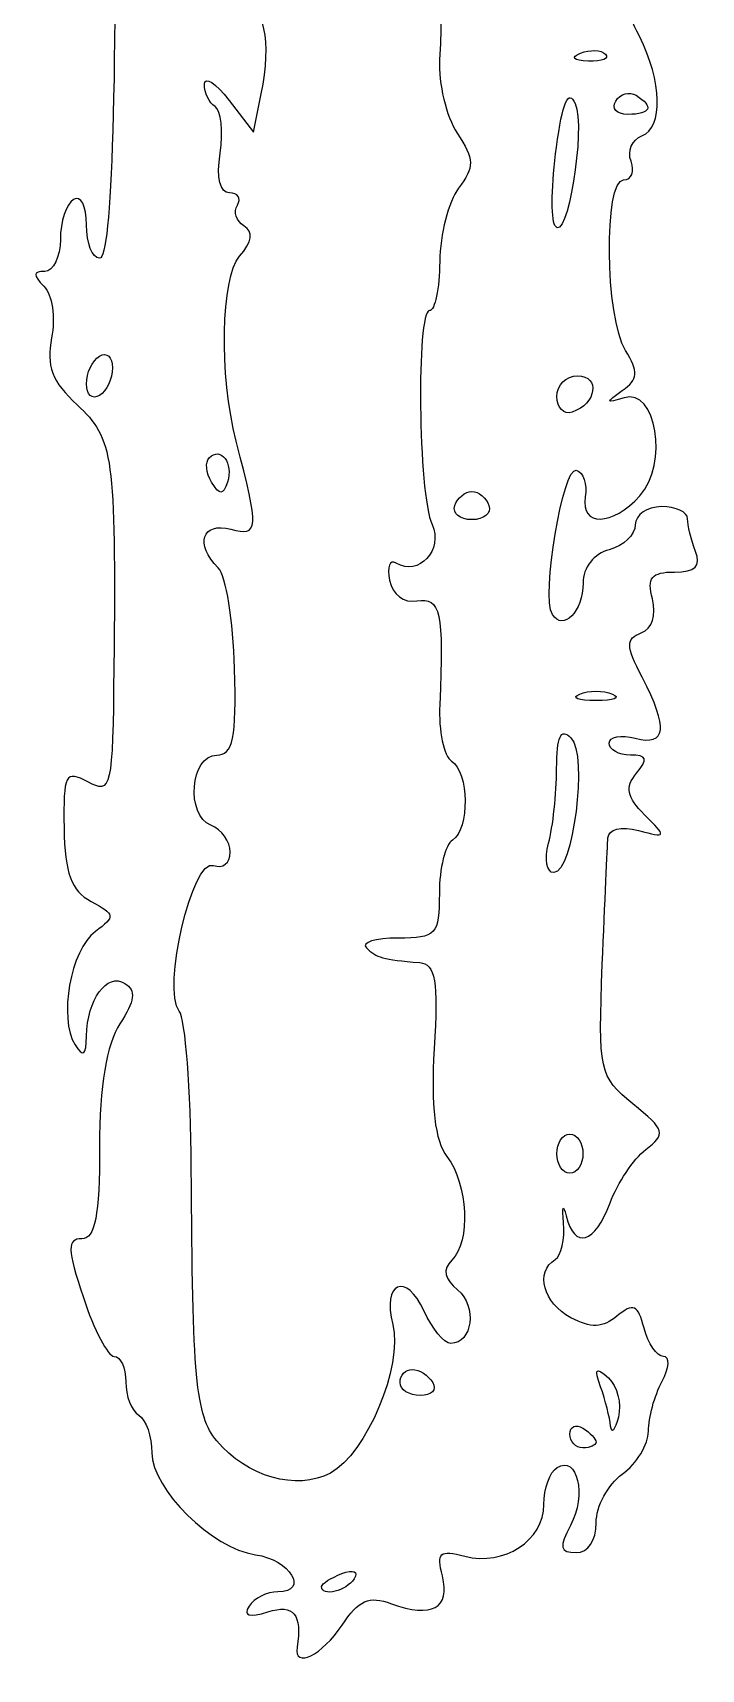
# Model space of a CAD drawing. Extents: x -171 to 832, y -60 to 309.
# Drawn here: x 155.82 to 160.18, y 137.93 to 148.6 of the extents above; entities that cross this region are included whole.
import ezdxf

# ---------------------------------------------------------------- set-up
doc = ezdxf.new("R2010")
doc.units = 0
doc.layers.add('Mobo_Pics_Outline', color=7, linetype='CONTINUOUS')

msp = doc.modelspace()

# ---------------------------------------------------------------- linework, layer by layer
at = {"layer": 'Mobo_Pics_Outline', "color": 1}
for points in [[(159.389314, 148.46701)], [(159.619266, 148.154542)], [(159.222682, 147.343442)], [(156.166044, 146.31046)], [(159.234809, 146.228057)], [(158.569203, 145.516995)], [(159.383985, 144.288405)], [(159.181081, 143.315578)], [(159.234738, 141.291108)], [(158.211822, 139.79937)], [(159.585608, 139.515355)], [(159.320001, 139.463425)], [(157.700375, 138.468903)]]:
    msp.add_lwpolyline(points, close=True, dxfattribs=at)
for points in [[(157.096451, 148.159278), (157.255078, 147.952916), (157.30647, 148.201883)], [(156.982924, 145.6693), (156.982924, 145.66964)]]:
    msp.add_lwpolyline(points, dxfattribs=at)
for points in [[(156.348079, 150.368915), (156.367922, 148.273197), (156.333906, 147.129664), (156.251673, 147.129664)], [(158.276537, 149.092052), (158.477655, 149.09009), (158.502146, 149.00568), (158.470058, 148.425105)], [(159.773593, 148.576901), (159.67781, 148.765036), (159.686314, 148.799023), (159.851319, 148.887334)], [(157.30647, 148.201883), (157.377166, 148.54433), (157.324895, 148.791826), (157.181661, 148.791826)], [(159.790034, 147.927798), (159.93032, 147.981628), (159.922695, 148.284175), (159.773593, 148.576901)], [(159.44082, 148.415505), (159.341522, 148.419473), (159.321311, 148.439883), (159.389314, 148.46701)], [(159.389314, 148.467095), (159.450854, 148.491757), (159.524385, 148.488639), (159.552703, 148.460292)], [(159.552703, 148.460292), (159.581049, 148.431946), (159.530593, 148.41182), (159.44082, 148.415505)], [(158.470058, 148.425105), (158.461554, 148.270305), (158.513088, 148.054246), (158.584691, 147.944964)], [(157.005062, 148.118686), (156.966001, 148.14278), (156.934877, 148.208289), (156.935925, 148.264103)], [(156.935925, 148.264103), (156.936949, 148.319946), (157.009201, 148.27289), (157.096451, 148.159278)], [(159.232093, 147.854903), (159.271948, 148.145873), (159.310726, 148.236026), (159.354266, 148.139002)], [(159.619266, 148.154542), (159.648718, 148.202192), (159.708501, 148.219115), (159.752154, 148.192129)], [(157.038001, 147.815305), (157.058977, 147.958029), (157.044237, 148.094546), (157.005062, 148.118686)], [(159.354266, 148.139002), (159.42604, 147.979071), (159.298934, 147.210616), (159.222682, 147.343442)], [(159.698608, 148.067915), (159.625502, 148.067915), (159.589814, 148.106891), (159.619266, 148.154542)], [(159.752154, 148.192129), (159.870387, 148.119052), (159.848334, 148.067915), (159.698608, 148.067915)], [(158.584691, 147.944964), (158.697425, 147.77293), (158.698701, 147.724939), (158.594329, 147.587093)], [(159.718856, 147.761886), (159.693344, 147.82833), (159.725375, 147.902995), (159.790034, 147.927798)], [(157.099853, 147.555821), (157.03698, 147.555821), (157.01402, 147.652029), (157.038001, 147.815305)], [(159.222739, 147.343442), (159.19581, 147.390327), (159.200062, 147.620472), (159.232093, 147.854903)], [(159.670865, 147.641073), (159.722768, 147.641073), (159.744368, 147.695442), (159.718856, 147.761886)], [(158.594329, 147.587093), (158.528027, 147.499531), (158.472553, 147.284061), (158.47105, 147.108248)], [(159.683054, 146.52915), (159.549401, 146.74481), (159.539564, 147.641073), (159.670865, 147.641073)], [(156.081197, 147.513248), (156.034312, 147.484278), (155.99596, 147.366924), (155.99596, 147.252489)], [(156.166435, 147.34779), (156.166435, 147.471522), (156.129528, 147.543125), (156.081197, 147.513248)], [(157.150763, 147.47648), (157.177692, 147.520133), (157.154732, 147.555821), (157.099853, 147.555821)], [(157.193906, 147.340162), (157.143195, 147.371484), (157.123806, 147.432855), (157.150763, 147.47648)], [(156.251673, 147.129664), (156.204788, 147.129664), (156.166435, 147.227827), (156.166435, 147.34779)], [(157.165135, 147.142473), (157.248048, 147.238936), (157.257119, 147.3011), (157.193906, 147.340162)], [(155.99596, 147.252489), (155.99596, 147.138054), (155.949925, 147.044398), (155.893657, 147.044398)], [(155.893657, 147.044398), (155.816782, 147.044398), (155.815648, 147.02002), (155.889122, 146.946716)], [(157.143591, 145.936218), (157.031396, 146.371053), (157.042678, 146.999936), (157.165135, 147.142473)], [(158.47105, 147.108248), (158.469599, 146.932443), (158.439557, 146.788457), (158.404408, 146.788304)], [(155.889122, 146.946716), (155.942838, 146.892999), (155.965346, 146.741742), (155.939125, 146.610637)], [(158.404408, 146.788304), (158.316619, 146.788304), (158.330452, 145.590207), (158.420565, 145.394778)], [(155.939125, 146.610637), (155.90253, 146.427689), (155.941427, 146.325906), (156.106369, 146.173064)], [(156.251282, 146.490999), (156.298167, 146.519969), (156.33652, 146.48618), (156.33652, 146.415824)], [(159.661794, 146.266548), (159.767073, 146.341213), (159.770843, 146.387587), (159.683054, 146.52915)], [(156.166044, 146.31046), (156.166044, 146.380788), (156.204397, 146.462029), (156.251282, 146.490999)], [(156.33652, 146.415824), (156.33652, 146.345496), (156.298167, 146.264255), (156.251282, 146.235285)], [(156.251282, 146.235285), (156.204397, 146.206315), (156.166044, 146.240104), (156.166044, 146.31046)], [(159.234809, 146.228057), (159.234809, 146.302296), (159.295555, 146.363014), (159.369766, 146.363014)], [(159.369766, 146.363014), (159.520314, 146.363014), (159.494094, 146.1795), (159.336034, 146.126832)], [(159.336034, 146.126832), (159.280362, 146.108407), (159.234809, 146.153761), (159.234809, 146.228057)], [(159.6737, 146.220258), (159.553397, 146.182047), (159.551725, 146.188482), (159.661794, 146.266548)], [(159.777079, 145.581366), (159.964478, 145.788437), (159.883804, 146.286969), (159.6737, 146.220258)], [(156.106369, 146.173064), (156.343289, 145.953493), (156.358936, 145.841459), (156.345301, 144.462772)], [(156.967333, 145.828834), (157.043614, 145.905114), (157.12681, 145.792919), (157.085595, 145.6693)], [(157.108243, 145.363263), (157.291248, 145.315414), (157.293658, 145.354475), (157.143591, 145.936218)], [(156.982924, 145.66964), (156.946215, 145.729054), (156.939185, 145.800686), (156.967333, 145.828834)], [(159.205799, 144.807341), (159.133431, 144.92444), (159.274426, 145.772656), (159.362045, 145.747363)], [(157.085595, 145.6693), (157.05671, 145.582673), (157.03664, 145.58273), (156.982924, 145.6693)], [(159.362045, 145.747363), (159.408164, 145.73404), (159.434527, 145.656031), (159.420609, 145.573996)], [(158.569203, 145.516995), (158.585927, 145.567395), (158.636186, 145.608639), (158.680718, 145.608639)], [(158.680718, 145.608639), (158.72525, 145.608639), (158.775452, 145.567395), (158.792233, 145.516995)], [(159.420609, 145.573996), (159.387415, 145.378065), (159.597009, 145.382431), (159.777079, 145.581366)], [(158.680718, 145.425351), (158.602567, 145.425351), (158.552393, 145.466595), (158.569203, 145.516995)], [(158.792233, 145.516995), (158.808957, 145.466595), (158.758841, 145.425351), (158.680718, 145.425351)], [(159.917494, 145.510049), (159.823723, 145.510049), (159.747018, 145.456985), (159.747018, 145.392128)], [(160.087969, 145.431785), (160.087969, 145.474843), (160.011235, 145.510049), (159.917494, 145.510049)], [(157.026152, 145.111093), (156.871579, 145.265666), (156.919428, 145.412642), (157.108243, 145.363263)], [(158.420565, 145.394778), (158.497101, 145.22864), (158.333655, 145.051588), (158.187246, 145.14207)], [(159.747018, 145.392128), (159.747018, 145.327271), (159.670284, 145.254137), (159.576542, 145.229618)], [(160.139701, 145.218676), (160.111242, 145.29283), (160.087969, 145.388726), (160.087969, 145.431785)], [(159.576542, 145.229618), (159.476536, 145.203539), (159.406067, 145.113341), (159.406067, 145.011605)], [(158.187246, 145.14207), (158.14535, 145.167865), (158.125706, 145.117408), (158.143649, 145.029903)], [(160.001909, 145.083832), (160.13973, 145.083832), (160.177317, 145.120626), (160.139701, 145.218676)], [(157.132706, 144.454665), (157.124769, 144.765082), (157.076779, 145.060474), (157.026152, 145.111093)], [(158.143649, 145.029903), (158.162924, 144.935141), (158.235406, 144.880772), (158.322345, 144.895682)], [(159.858306, 144.908141), (159.822079, 145.04667), (159.852353, 145.083832), (160.001909, 145.083832)], [(158.322345, 144.895682), (158.475983, 144.922044), (158.498206, 144.820706), (158.470795, 144.21867)], [(159.406067, 145.011605), (159.406067, 144.827552), (159.27556, 144.694448), (159.205799, 144.807341)], [(159.785116, 144.686726), (159.857371, 144.714506), (159.886171, 144.801586), (159.858306, 144.908141)], [(159.791635, 144.397828), (159.684797, 144.604445), (159.683805, 144.647872), (159.785116, 144.686726)], [(156.345301, 144.462772), (156.337364, 143.671909), (156.328577, 143.633134), (156.17562, 143.715035)], [(157.016628, 143.89033), (157.122218, 143.890287), (157.144442, 143.998245), (157.132706, 144.454665)], [(159.746905, 144.000382), (159.950829, 143.947062), (159.964038, 144.064445), (159.791635, 144.397828)], [(159.490539, 144.245404), (159.373327, 144.245404), (159.325393, 144.264679), (159.383985, 144.288405)], [(159.383985, 144.288405), (159.442577, 144.311933), (159.538501, 144.311933), (159.597094, 144.288405)], [(159.597094, 144.288405), (159.655714, 144.264878), (159.607865, 144.245404), (159.490539, 144.245404)], [(158.470795, 144.21867), (158.463142, 144.047627), (158.497724, 143.882333), (158.547784, 143.851356)], [(159.233635, 143.801467), (159.234489, 144.01194), (159.260848, 144.069398), (159.32681, 144.003549)], [(159.32681, 144.003549), (159.438637, 143.891722), (159.341267, 143.123786), (159.215182, 143.123786)], [(159.576429, 143.967699), (159.576429, 144.01019), (159.653163, 144.024902), (159.746905, 144.000382)], [(159.714731, 143.890426), (159.638678, 143.890426), (159.576429, 143.925207), (159.576429, 143.967699)], [(156.978388, 143.432699), (156.811853, 143.49662), (156.844763, 143.890398), (157.016628, 143.89033)], [(158.547784, 143.851356), (158.662899, 143.780207), (158.66718, 143.406393), (158.553737, 143.336256)], [(159.754416, 143.771598), (159.831859, 143.864914), (159.823327, 143.890426), (159.714731, 143.890426)], [(156.17562, 143.715035), (156.027934, 143.794065), (156.014725, 143.768525), (156.020338, 143.414552)], [(159.181081, 143.31558), (159.209427, 143.421058), (159.233012, 143.639719), (159.233635, 143.801467)], [(159.807906, 143.500464), (159.689871, 143.61864), (159.677881, 143.679415), (159.754416, 143.771598)], [(156.020338, 143.414552), (156.025157, 143.118697), (156.066599, 143.006193), (156.197106, 142.936353)], [(157.104587, 143.256412), (157.104587, 143.32674), (157.04778, 143.406082), (156.978388, 143.432699)], [(159.568492, 143.349689), (159.573311, 143.409075), (159.652653, 143.428379), (159.768221, 143.398218)], [(159.768221, 143.398218), (159.952331, 143.350171), (159.953919, 143.354281), (159.807906, 143.500464)], [(158.553737, 143.336256), (158.506852, 143.307286), (158.468499, 143.151579), (158.468499, 142.990253)], [(159.215182, 143.123786), (159.168098, 143.123786), (159.152791, 143.209987), (159.181081, 143.315578)], [(159.531727, 142.526545), (159.547601, 142.925056), (159.564127, 143.295474), (159.568492, 143.349689)], [(156.771147, 142.221421), (156.656741, 142.362898), (156.858653, 143.222913), (156.994064, 143.170948)], [(156.994064, 143.170948), (157.054839, 143.147704), (157.104587, 143.185971), (157.104587, 143.256412)], [(158.468499, 142.990253), (158.468499, 142.71773), (158.449224, 142.69693), (158.198556, 142.69693)], [(156.197106, 142.936353), (156.354797, 142.851965), (156.356867, 142.837055), (156.224319, 142.740053)], [(156.224319, 142.740053), (156.062801, 142.621934), (155.982552, 142.173391), (156.092083, 142.000644)], [(158.198556, 142.69693), (158.050106, 142.69693), (157.957384, 142.668158), (157.992562, 142.633009)], [(157.992562, 142.633009), (158.05637, 142.569201), (158.099797, 142.55721), (158.340127, 142.537113)], [(156.166634, 142.057649), (156.170319, 142.297177), (156.299607, 142.474498), (156.417471, 142.401648)], [(158.340127, 142.537113), (158.442571, 142.528609), (158.461109, 142.418653), (158.434917, 141.975598)], [(159.731456, 141.615983), (159.511062, 141.795331), (159.503947, 141.827844), (159.531727, 142.526545)], [(156.417471, 142.401648), (156.490662, 142.356407), (156.481931, 142.286873), (156.384391, 142.137997)], [(156.384391, 142.137997), (156.296262, 142.003522), (156.2519, 141.734905), (156.2519, 141.336076)], [(156.850234, 141.198499), (156.847592, 141.710533), (156.812051, 142.170845), (156.771147, 142.221421)], [(156.092083, 142.000644), (156.145204, 141.916852), (156.164706, 141.931763), (156.166634, 142.057649)], [(158.434917, 141.975598), (158.412807, 141.599724), (158.439169, 141.376334), (158.517972, 141.272339)], [(159.814681, 141.317631), (159.948675, 141.421209), (159.942183, 141.44451), (159.731456, 141.615983)], [(159.234738, 141.291108), (159.234738, 141.361435), (159.273091, 141.418979), (159.319976, 141.418979)], [(159.319976, 141.418979), (159.366861, 141.418979), (159.405214, 141.361435), (159.405214, 141.291108)], [(156.2519, 141.336076), (156.2519, 140.88664), (156.222788, 140.736373), (156.135736, 140.736373)], [(159.319976, 141.163237), (159.273091, 141.163237), (159.234738, 141.22078), (159.234738, 141.291108)], [(159.405214, 141.291108), (159.405214, 141.22078), (159.366861, 141.163237), (159.319976, 141.163237)], [(159.582382, 140.970852), (159.630202, 141.099771), (159.734744, 141.25583), (159.814681, 141.317631)], [(157.015862, 139.419476), (156.879062, 139.584509), (156.857236, 139.818886), (156.850234, 141.198499)], [(158.517972, 141.272339), (158.656331, 141.08993), (158.673934, 140.72013), (158.550146, 140.596341)], [(159.278451, 140.84094), (159.267679, 140.947551), (159.275616, 140.967649), (159.295742, 140.885614)], [(159.295742, 140.885614), (159.350224, 140.664823), (159.483538, 140.704452), (159.582382, 140.970852)], [(159.224111, 140.601497), (159.264703, 140.626726), (159.289166, 140.734329), (159.278451, 140.84094)], [(156.135736, 140.736373), (156.03916, 140.736373), (156.04086, 140.671658), (156.145941, 140.352777)], [(158.550146, 140.596341), (158.488492, 140.534688), (158.500001, 140.475358), (158.587705, 140.402565)], [(159.326243, 140.222052), (159.146186, 140.318401), (159.091988, 140.519834), (159.224111, 140.601497)], [(158.368955, 140.264832), (158.251827, 140.521906), (158.094306, 140.454073), (158.163982, 140.176533)], [(156.145941, 140.352777), (156.21539, 140.141794), (156.306042, 139.969181), (156.347371, 139.969181)], [(158.587705, 140.402565), (158.716171, 140.295954), (158.685018, 140.054388), (158.542804, 140.054388)], [(159.803889, 140.153765), (159.764063, 140.306071), (159.733534, 140.319904), (159.628907, 140.233107)], [(158.542804, 140.054388), (158.499916, 140.054388), (158.421708, 140.149094), (158.368955, 140.264832)], [(159.628907, 140.233107), (159.534145, 140.154474), (159.457779, 140.151667), (159.326243, 140.222052)], [(158.163982, 140.176533), (158.231985, 139.905513), (157.992231, 139.334856), (157.757533, 139.209258)], [(159.930428, 139.969258), (159.88737, 139.969258), (159.830422, 140.052285), (159.803889, 140.153765)], [(156.347371, 139.969181), (156.3887, 139.969181), (156.422517, 139.894744), (156.422517, 139.803723)], [(159.520552, 139.771097), (159.477749, 139.89225), (159.489088, 139.905403), (159.571179, 139.829746)], [(159.920507, 139.804367), (159.970255, 139.897343), (159.974592, 139.969258), (159.930428, 139.969258)], [(156.422517, 139.803723), (156.422517, 139.712731), (156.46087, 139.614567), (156.507755, 139.585597)], [(158.211822, 139.79937), (158.211822, 139.846255), (158.247907, 139.884608), (158.292043, 139.884608)], [(158.34471, 139.714132), (158.271633, 139.714132), (158.211822, 139.752485), (158.211822, 139.79937)], [(158.292043, 139.884608), (158.33615, 139.884608), (158.395961, 139.846255), (158.424931, 139.79937)], [(158.424931, 139.79937), (158.453901, 139.752485), (158.417844, 139.714132), (158.34471, 139.714132)], [(159.571179, 139.829746), (159.629374, 139.776114), (159.658628, 139.661056), (159.636234, 139.574004)], [(159.832264, 139.482212), (159.832264, 139.568697), (159.871978, 139.713689), (159.920507, 139.804367)], [(159.585608, 139.515355), (159.580222, 139.570121), (159.550883, 139.685207), (159.520552, 139.771097)], [(156.507755, 139.585597), (156.55464, 139.556627), (156.592993, 139.446444), (156.592993, 139.340797)], [(159.636234, 139.574004), (159.613841, 139.48698), (159.59105, 139.46059), (159.585608, 139.515355)], [(159.320001, 139.463425), (159.320001, 139.513088), (159.358354, 139.529982), (159.405239, 139.501012)], [(159.405239, 139.501012), (159.452124, 139.472042), (159.490477, 139.431421), (159.490477, 139.410729)], [(159.661789, 139.202064), (159.755559, 139.269642), (159.832264, 139.395727), (159.832264, 139.482212)], [(157.757533, 139.209258), (157.536771, 139.09111), (157.211702, 139.18318), (157.015862, 139.419476)], [(159.405239, 139.373141), (159.358354, 139.373141), (159.320001, 139.413762), (159.320001, 139.463425)], [(159.490477, 139.410729), (159.490477, 139.390036), (159.452124, 139.373141), (159.405239, 139.373141)], [(156.592993, 139.340797), (156.592993, 139.104473), (156.988718, 138.715163), (157.268265, 138.676487)], [(159.236167, 139.245054), (159.36914, 139.327231), (159.430283, 139.06565), (159.324381, 138.86774)], [(159.150305, 139.004421), (159.150305, 139.107602), (159.188941, 139.215857), (159.236167, 139.245054)], [(159.491313, 138.88489), (159.491313, 138.991756), (159.568047, 139.13448), (159.661789, 139.202064)], [(158.635205, 138.666849), (158.89089, 138.59998), (159.150305, 138.770002), (159.150305, 139.004421)], [(159.324381, 138.86774), (159.247534, 138.724137), (159.254365, 138.690603), (159.360437, 138.690603)], [(159.360437, 138.690603), (159.439808, 138.690603), (159.491313, 138.767025), (159.491313, 138.88489)], [(157.268265, 138.676487), (157.495433, 138.64505), (157.623024, 138.434833), (157.414958, 138.434833)], [(158.488455, 138.537674), (158.448458, 138.690632), (158.470313, 138.709935), (158.635205, 138.666849)], [(157.700375, 138.468903), (157.700375, 138.487329), (157.759903, 138.525256), (157.832668, 138.553177)], [(157.912889, 138.519672), (157.862829, 138.438686), (157.700375, 138.39988), (157.700375, 138.468903)], [(157.832668, 138.553177), (157.908523, 138.582289), (157.942738, 138.567917), (157.912889, 138.519672)], [(158.155427, 138.357192), (158.417603, 138.260389), (158.543172, 138.328421), (158.488455, 138.537674)], [(157.414958, 138.434833), (157.343496, 138.434833), (157.258769, 138.39237), (157.226681, 138.340468)], [(157.833794, 138.217076), (157.941085, 138.380805), (158.010052, 138.410852), (158.155427, 138.357192)], [(157.226681, 138.340468), (157.187421, 138.276943), (157.227619, 138.264896), (157.349506, 138.303589)], [(157.349506, 138.303589), (157.518082, 138.357079), (157.57486, 138.288565), (157.540759, 138.072565)], [(157.540759, 138.072565), (157.518082, 137.929529), (157.706133, 138.022222), (157.833794, 138.217076)]]:
    msp.add_open_spline(points, degree=3, dxfattribs=at)

doc.saveas('drawing.dxf')
